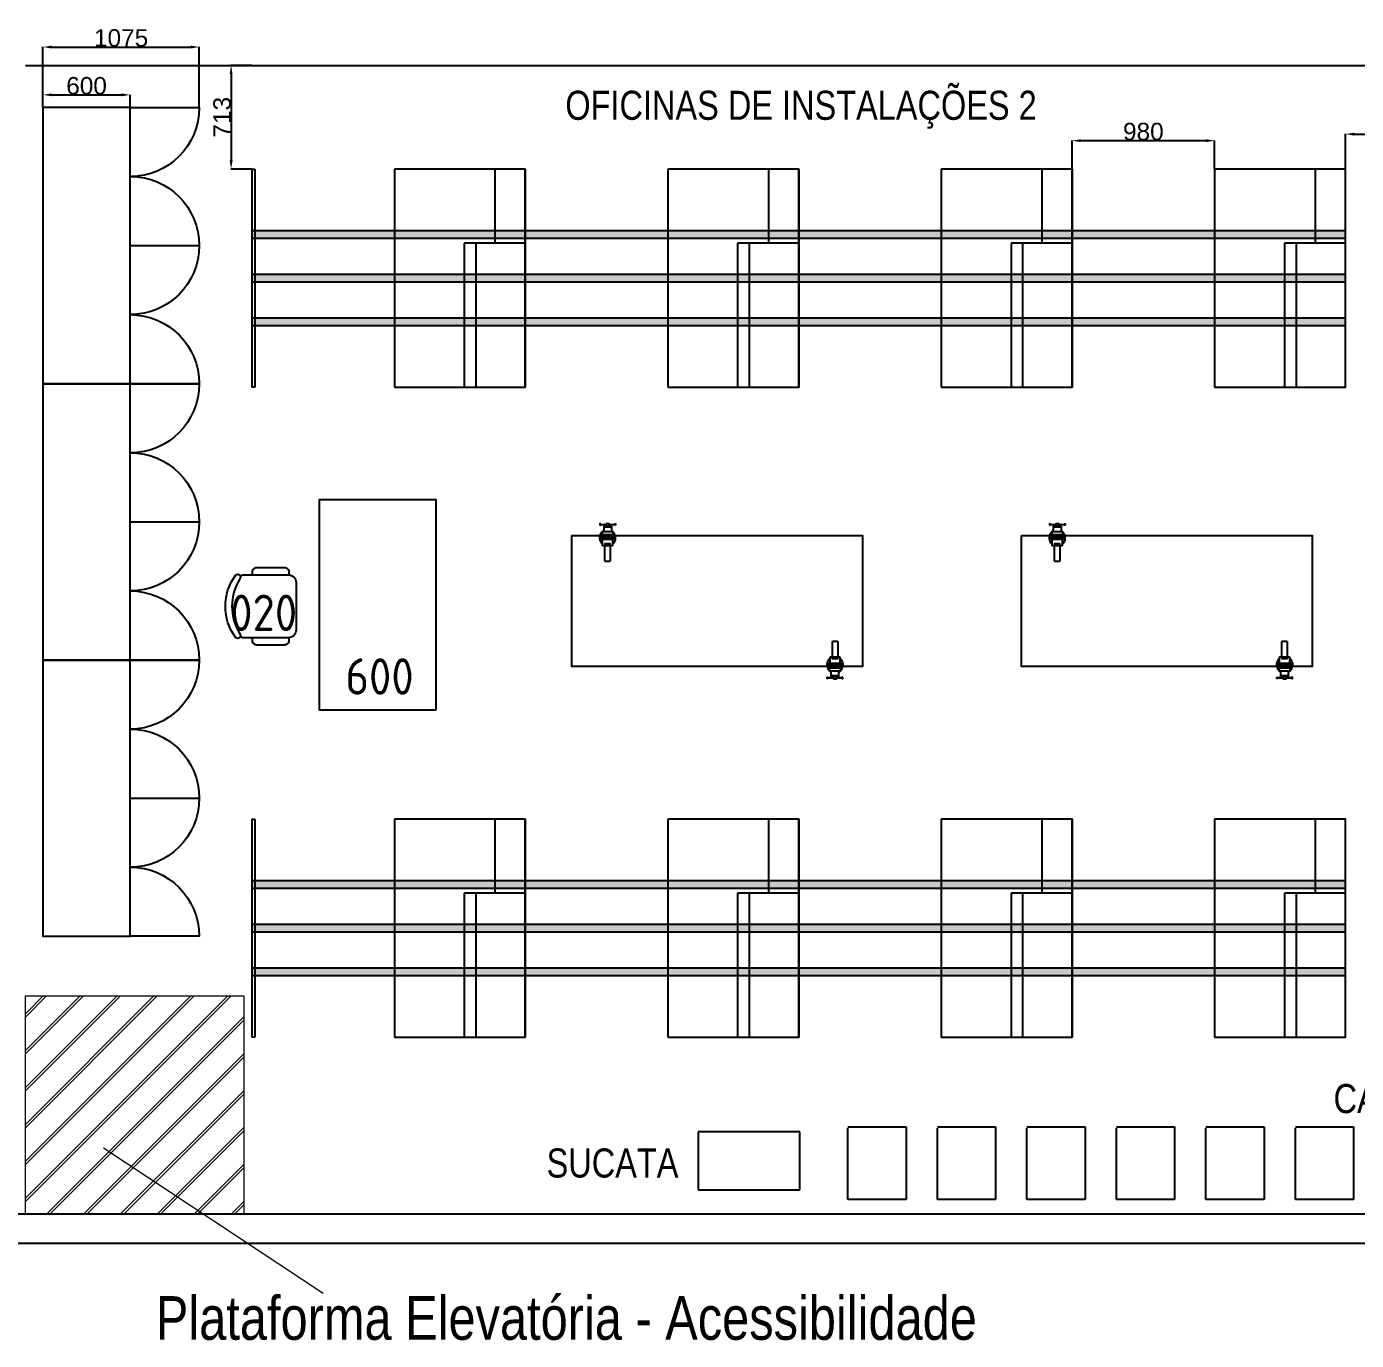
# Model space of a CAD drawing. Header units: millimetres. Extents: x 18768 to 1484868, y -11027 to 520152.
# Drawn here: x 1359111 to 1368256, y 208287 to 217322 of the extents above; entities that cross this region are included whole.
import ezdxf
from ezdxf.enums import TextEntityAlignment as Align

# ---------------------------------------------------------------- set-up
doc = ezdxf.new("R2010")
doc.units = ezdxf.units.MM
for name, color, linetype in [('4-MOBILIA', 4, 'Continuous'), ('A Construir', 1, 'Continuous'), ('L025-CONTORNO', 7, 'Continuous'), ('L025-TEXTO', 7, 'Continuous'), ('L035-ARRANJO-ADQUIRIR', 102, 'Continuous'), ('L035-TEXTO', 40, 'Continuous'), ('PAREDES', 7, 'Continuous')]:
    doc.layers.add(name, color=color, linetype=linetype)
doc.styles.add('ISO-CP--25', font='isocp.shx', dxfattribs={"height": 250})
doc.styles.get("Standard").update_dxf_attribs({"font": 'arial.ttf'})
doc.dimstyles.new('ISO-25', dxfattribs={"dimtxt": 2.5, "dimasz": 2.5, "dimexe": 1.25, "dimexo": 0.625, "dimtad": 1, "dimtxsty": 'Standard', "dimcen": 2.5, "dimadec": 0, "dimazin": 0, "dimtfac": 1, "dimtmove": 0, "dimatfit": 3, "dimfxl": 1, "dimarcsym": 0})

# ---------------------------------------------------------------- blocks, each defined once
blk = doc.blocks.new('*D293')
at = {"color": 0, "lineweight": -2, "transparency": 16777216}
for p, q in [((1366300.6, 216343.3), (1366300.6, 216539.2)), ((1367220.6, 216537.9), (1366360.6, 216537.9)), ((1367280.6, 216343.3), (1367280.6, 216539.2))]:
    blk.add_line(p, q, dxfattribs=at)
at = {"color": 0, "lineweight": 15, "transparency": 16777216}
for points in [[(1366360.6, 216547.9), (1366360.6, 216527.9), (1366300.6, 216537.9)], [(1367220.6, 216547.9), (1367220.6, 216527.9), (1367280.6, 216537.9)]]:
    blk.add_solid(points, dxfattribs=at)
at = {"layer": 'DEFPOINTS', "color": 0, "lineweight": 15, "transparency": 16777216}
for p in [(1366300.6, 216537.9), (1366300.6, 216342.7), (1367280.6, 216342.7)]:
    blk.add_point(p, dxfattribs=at)
at = {"color": 0, "transparency": 16777216, "insert": (1366790.6, 216599.8), "char_height": 120, "attachment_point": 5}
blk.add_mtext('980', dxfattribs=at)
blk = doc.blocks.new('*D291')
at = {"color": 0, "lineweight": -2, "transparency": 16777216}
for p, q in [((1360660, 217056), (1360516.5, 217056)), ((1360517.7, 216996), (1360517.7, 216402.7)), ((1360660, 216342.7), (1360516.5, 216342.7))]:
    blk.add_line(p, q, dxfattribs=at)
at = {"color": 0, "lineweight": 15, "transparency": 16777216}
for points in [[(1360507.7, 216996), (1360527.7, 216996), (1360517.7, 217056)], [(1360507.7, 216402.7), (1360527.7, 216402.7), (1360517.7, 216342.7)]]:
    blk.add_solid(points, dxfattribs=at)
at = {"layer": 'DEFPOINTS', "color": 0, "lineweight": 15, "transparency": 16777216}
for p in [(1360660.6, 217056), (1360517.7, 216342.7), (1360660.6, 216342.7)]:
    blk.add_point(p, dxfattribs=at)
at = {"color": 0, "transparency": 16777216, "insert": (1360455.8, 216699.3), "char_height": 120, "attachment_point": 5, "rotation": 90}
blk.add_mtext('713', dxfattribs=at)
blk = doc.blocks.new('*D294')
at = {"color": 0, "lineweight": -2, "transparency": 16777216}
for p, q in [((1368180.6, 216343.3), (1368180.6, 216584.1)), ((1368240.6, 216582.9), (1370176.7, 216582.9)), ((1370236.7, 216343.3), (1370236.7, 216584.1))]:
    blk.add_line(p, q, dxfattribs=at)
at = {"color": 0, "lineweight": 15, "transparency": 16777216}
for points in [[(1368240.6, 216592.9), (1368240.6, 216572.9), (1368180.6, 216582.9)], [(1370176.7, 216592.9), (1370176.7, 216572.9), (1370236.7, 216582.9)]]:
    blk.add_solid(points, dxfattribs=at)
at = {"layer": 'DEFPOINTS', "color": 0, "lineweight": 15, "transparency": 16777216}
for p in [(1370236.7, 216582.9), (1368180.6, 216342.7), (1370236.7, 216342.7)]:
    blk.add_point(p, dxfattribs=at)
at = {"color": 0, "transparency": 16777216, "insert": (1369208.7, 216644.8), "char_height": 120, "attachment_point": 5}
blk.add_mtext('2056', dxfattribs=at)
blk = doc.blocks.new('*U289')
for p, q in [((-200, 250), (200, 250)), ((-200, -250), (-200, 241.7)), ((200, 250), (200, -250)), ((200, -250), (-200, -250))]:
    blk.add_line(p, q)
blk = doc.blocks.new('*U290')
at = {"color": 0, "linetype": 'ByBlock', "lineweight": -2, "transparency": 16777216}
for p in [(-8000, 0), (-7384.6, 0), (-6769.2, 0), (-6153.8, 0), (-5538.5, 0), (-4923.1, 0), (-4307.7, 0), (-3692.3, 0), (-3076.9, 0), (-2461.5, 0), (-1846.2, 0), (-1230.8, 0), (-615.4, 0), (0, 0)]:
    blk.add_blockref('*U289', p, dxfattribs=at)
blk = doc.blocks.new('BL_SENAI_id9320210400')
at = {"layer": 'L035-ARRANJO-ADQUIRIR', "color": 0}
for points in [[(-689.7, 550.3, -0.290756), (-310.2, 550.3, 0.829608), (-283.9, 578.9, 0.333333), (-716.3, 578.9, 0.829608), (-690, 550.3)], [(-710.1, 549.8, 0.129448), (-717.1, 523.2), (-717.1, 218.5, 0.414214), (-663, 164.5), (-337.9, 164.5, 0.414214), (-283.9, 218.5), (-283.9, 524.9, 0.120944), (-290, 549.9)], [(-717.1, 464.5), (-737.1, 464.5, 0.414214), (-767.1, 434.5), (-767.1, 244.5, 0.414214), (-737.1, 214.5), (-716.9, 214.5)], [(-283.9, 214.5), (-263.9, 214.5, 0.414214), (-233.9, 244.5), (-233.9, 434.5, 0.414214), (-263.9, 464.5), (-283.9, 464.5)]]:
    blk.add_lwpolyline(points, format="xyb", dxfattribs=at)
at = {"layer": 'L025-TEXTO', "style": 'ISO-CP--25'}
blk.add_attdef('rmp_mt_codmaterial', (15, 15), '', height=40, dxfattribs=at)
at = {"layer": 'L025-TEXTO', "style": 'ISO-CP--25', "flags": 1}
for tag in ['rmp_mt_nomeunid', 'rmp_mt_potencia', 'rmp_mt_cod']:
    blk.add_attdef(tag, (15, 15), '', height=40, dxfattribs=at)
blk = doc.blocks.new('BL_SENAI_id9320220810')
at = {"layer": 'L025-CONTORNO', "color": 0}
blk.add_lwpolyline([(-688.2, 238.2), (111.8, 238.2), (111.8, 1688.2), (-688.2, 1688.2)], close=True, dxfattribs=at)
at = {"layer": 'L025-TEXTO', "style": 'ISO-CP--25'}
blk.add_attdef('rmp_mt_codmaterial', (15, 15), '', height=40, dxfattribs=at)
at = {"layer": 'L025-TEXTO', "style": 'ISO-CP--25', "flags": 1}
for tag in ['rmp_mt_nomeunid', 'rmp_mt_potencia', 'rmp_mt_cod']:
    blk.add_attdef(tag, (15, 15), '', height=40, dxfattribs=at)
blk = doc.blocks.new('*D300')
at = {"color": 0, "lineweight": -2, "transparency": 16777216}
for p, q in [((1359223.5, 216767), (1359223.5, 216854.3)), ((1359283.5, 216853.1), (1359763.5, 216853.1)), ((1359823.5, 216767), (1359823.5, 216854.3))]:
    blk.add_line(p, q, dxfattribs=at)
at = {"color": 0, "lineweight": 15, "transparency": 16777216}
for points in [[(1359283.5, 216863.1), (1359283.5, 216843.1), (1359223.5, 216853.1)], [(1359763.5, 216863.1), (1359763.5, 216843.1), (1359823.5, 216853.1)]]:
    blk.add_solid(points, dxfattribs=at)
at = {"layer": 'DEFPOINTS', "color": 0, "lineweight": 15, "transparency": 16777216}
for p in [(1359823.5, 216853.1), (1359223.5, 216766.3), (1359823.5, 216766.3)]:
    blk.add_point(p, dxfattribs=at)
at = {"color": 0, "transparency": 16777216, "insert": (1359523.5, 216915), "char_height": 120, "attachment_point": 5}
blk.add_mtext('600', dxfattribs=at)
blk = doc.blocks.new('*D301')
at = {"color": 0, "lineweight": -2, "transparency": 16777216}
for p, q in [((1359223.5, 216767), (1359223.5, 217183.1)), ((1359283.5, 217181.8), (1360238.5, 217181.8)), ((1360298.5, 216767), (1360298.5, 217183.1))]:
    blk.add_line(p, q, dxfattribs=at)
at = {"color": 0, "lineweight": 15, "transparency": 16777216}
for points in [[(1359283.5, 217191.8), (1359283.5, 217171.8), (1359223.5, 217181.8)], [(1360238.5, 217191.8), (1360238.5, 217171.8), (1360298.5, 217181.8)]]:
    blk.add_solid(points, dxfattribs=at)
at = {"layer": 'DEFPOINTS', "color": 0, "lineweight": 15, "transparency": 16777216}
for p in [(1360298.5, 217181.8), (1359223.5, 216766.3), (1360298.5, 216766.3)]:
    blk.add_point(p, dxfattribs=at)
at = {"color": 0, "transparency": 16777216, "insert": (1359761, 217243.7), "char_height": 120, "attachment_point": 5}
blk.add_mtext('1075', dxfattribs=at)

msp = doc.modelspace()

# ---------------------------------------------------------------- hatches: boundary and pattern name
at = {"true_color": 0xf4ee51}
h = msp.add_hatch(color=41, dxfattribs=at)
h.dxf.hatch_style = 1
h.paths.add_polyline_path([(1361640.638, 215917.654), (1360660.638, 215917.654), (1360660.638, 215867.654), (1361640.638, 215867.654)])
h.paths.add_polyline_path([(1362120.503, 215917.654), (1361640.638, 215917.654), (1361640.638, 215867.654), (1362120.503, 215867.654)])
h.paths.add_polyline_path([(1362200.257, 215917.654), (1362120.503, 215917.654), (1362120.503, 215867.654), (1362200.257, 215867.654)])
h.paths.add_polyline_path([(1362540.638, 215917.654), (1362200.257, 215917.654), (1362200.257, 215867.654), (1362540.638, 215867.654)])
h.paths.add_polyline_path([(1363520.638, 215917.654), (1362540.638, 215917.654), (1362540.638, 215867.654), (1363520.638, 215867.654)])
h.paths.add_polyline_path([(1364000.503, 215917.654), (1363520.638, 215917.654), (1363520.638, 215867.654), (1364000.503, 215867.654)])
h.paths.add_polyline_path([(1364080.257, 215917.654), (1364000.503, 215917.654), (1364000.503, 215867.654), (1364080.257, 215867.654)])
h.paths.add_polyline_path([(1364420.638, 215917.654), (1364080.257, 215917.654), (1364080.257, 215867.654), (1364420.638, 215867.654)])
h.paths.add_polyline_path([(1365400.638, 215917.654), (1364420.638, 215917.654), (1364420.638, 215867.654), (1365400.638, 215867.654)])
h.paths.add_polyline_path([(1366300.638, 215917.654), (1365400.638, 215917.654), (1365400.638, 215867.654), (1366300.638, 215867.654)])
h.paths.add_polyline_path([(1367280.638, 215917.654), (1366300.638, 215917.654), (1366300.638, 215867.654), (1367280.638, 215867.654)])
h.paths.add_polyline_path([(1367760.503, 215917.654), (1367280.638, 215917.654), (1367280.638, 215867.654), (1367760.503, 215867.654)])
h.paths.add_polyline_path([(1367840.257, 215917.654), (1367760.503, 215917.654), (1367760.503, 215867.654), (1367840.257, 215867.654)])
h.paths.add_polyline_path([(1368180.638, 215917.654), (1367840.257, 215917.654), (1367840.257, 215867.654), (1368180.638, 215867.654)])
h = msp.add_hatch(color=41, dxfattribs=at)
h.dxf.hatch_style = 1
h.paths.add_polyline_path([(1361640.637, 215617.654), (1360660.637, 215617.654), (1360660.637, 215567.654), (1361640.637, 215567.654)])
h.paths.add_polyline_path([(1362120.502, 215617.654), (1361640.637, 215617.654), (1361640.637, 215567.654), (1362120.502, 215567.654)])
h.paths.add_polyline_path([(1362200.257, 215617.654), (1362120.502, 215617.654), (1362120.502, 215567.654), (1362200.257, 215567.654)])
h.paths.add_polyline_path([(1362540.637, 215617.654), (1362200.257, 215617.654), (1362200.257, 215567.654), (1362540.637, 215567.654)])
h.paths.add_polyline_path([(1363520.637, 215617.654), (1362540.637, 215617.654), (1362540.637, 215567.654), (1363520.637, 215567.654)])
h.paths.add_polyline_path([(1364000.502, 215617.654), (1363520.637, 215617.654), (1363520.637, 215567.654), (1364000.502, 215567.654)])
h.paths.add_polyline_path([(1364080.257, 215617.654), (1364000.502, 215617.654), (1364000.502, 215567.654), (1364080.257, 215567.654)])
h.paths.add_polyline_path([(1364420.637, 215617.654), (1364080.257, 215617.654), (1364080.257, 215567.654), (1364420.637, 215567.654)])
h.paths.add_polyline_path([(1365400.637, 215617.654), (1364420.637, 215617.654), (1364420.637, 215567.654), (1365400.637, 215567.654)])
h.paths.add_polyline_path([(1366300.637, 215617.654), (1365400.637, 215617.654), (1365400.637, 215567.654), (1366300.637, 215567.654)])
h.paths.add_polyline_path([(1367280.637, 215617.654), (1366300.637, 215617.654), (1366300.637, 215567.654), (1367280.637, 215567.654)])
h.paths.add_polyline_path([(1367760.502, 215617.654), (1367280.637, 215617.654), (1367280.637, 215567.654), (1367760.502, 215567.654)])
h.paths.add_polyline_path([(1367840.257, 215617.654), (1367760.502, 215617.654), (1367760.502, 215567.654), (1367840.257, 215567.654)])
h.paths.add_polyline_path([(1368180.637, 215617.654), (1367840.257, 215617.654), (1367840.257, 215567.654), (1368180.637, 215567.654)])
h = msp.add_hatch(color=41, dxfattribs=at)
h.dxf.hatch_style = 1
h.paths.add_polyline_path([(1361640.638, 215317.654), (1360660.638, 215317.654), (1360660.638, 215267.654), (1361640.638, 215267.654)])
h.paths.add_polyline_path([(1362120.503, 215317.654), (1361640.638, 215317.654), (1361640.638, 215267.654), (1362120.503, 215267.654)])
h.paths.add_polyline_path([(1362200.257, 215317.654), (1362120.503, 215317.654), (1362120.503, 215267.654), (1362200.257, 215267.654)])
h.paths.add_polyline_path([(1362540.638, 215317.654), (1362200.257, 215317.654), (1362200.257, 215267.654), (1362540.638, 215267.654)])
h.paths.add_polyline_path([(1363520.638, 215317.654), (1362540.638, 215317.654), (1362540.638, 215267.654), (1363520.638, 215267.654)])
h.paths.add_polyline_path([(1364000.503, 215317.654), (1363520.638, 215317.654), (1363520.638, 215267.654), (1364000.503, 215267.654)])
h.paths.add_polyline_path([(1364080.257, 215317.654), (1364000.503, 215317.654), (1364000.503, 215267.654), (1364080.257, 215267.654)])
h.paths.add_polyline_path([(1364420.638, 215317.654), (1364080.257, 215317.654), (1364080.257, 215267.654), (1364420.638, 215267.654)])
h.paths.add_polyline_path([(1365400.638, 215317.654), (1364420.638, 215317.654), (1364420.638, 215267.654), (1365400.638, 215267.654)])
h.paths.add_polyline_path([(1366300.638, 215317.654), (1365400.638, 215317.654), (1365400.638, 215267.654), (1366300.638, 215267.654)])
h.paths.add_polyline_path([(1367280.638, 215317.654), (1366300.638, 215317.654), (1366300.638, 215267.654), (1367280.638, 215267.654)])
h.paths.add_polyline_path([(1367760.503, 215317.654), (1367280.638, 215317.654), (1367280.638, 215267.654), (1367760.503, 215267.654)])
h.paths.add_polyline_path([(1367840.257, 215317.654), (1367760.503, 215317.654), (1367760.503, 215267.654), (1367840.257, 215267.654)])
h.paths.add_polyline_path([(1368180.638, 215317.654), (1367840.257, 215317.654), (1367840.257, 215267.654), (1368180.638, 215267.654)])
h = msp.add_hatch(color=41, dxfattribs=at)
h.dxf.hatch_style = 1
h.paths.add_polyline_path([(1361640.638, 211446.876), (1360660.638, 211446.876), (1360660.638, 211396.876), (1361640.638, 211396.876)])
h.paths.add_polyline_path([(1362120.503, 211446.876), (1361640.638, 211446.876), (1361640.638, 211396.876), (1362120.503, 211396.876)])
h.paths.add_polyline_path([(1362200.257, 211446.876), (1362120.503, 211446.876), (1362120.503, 211396.876), (1362200.257, 211396.876)])
h.paths.add_polyline_path([(1362540.638, 211446.876), (1362200.257, 211446.876), (1362200.257, 211396.876), (1362540.638, 211396.876)])
h.paths.add_polyline_path([(1363520.638, 211446.876), (1362540.638, 211446.876), (1362540.638, 211396.876), (1363520.638, 211396.876)])
h.paths.add_polyline_path([(1364000.503, 211446.876), (1363520.638, 211446.876), (1363520.638, 211396.876), (1364000.503, 211396.876)])
h.paths.add_polyline_path([(1364080.257, 211446.876), (1364000.503, 211446.876), (1364000.503, 211396.876), (1364080.257, 211396.876)])
h.paths.add_polyline_path([(1364420.638, 211446.876), (1364080.257, 211446.876), (1364080.257, 211396.876), (1364420.638, 211396.876)])
h.paths.add_polyline_path([(1365400.638, 211446.876), (1364420.638, 211446.876), (1364420.638, 211396.876), (1365400.638, 211396.876)])
h.paths.add_polyline_path([(1366300.638, 211446.876), (1365400.638, 211446.876), (1365400.638, 211396.876), (1366300.638, 211396.876)])
h.paths.add_polyline_path([(1367280.638, 211446.876), (1366300.638, 211446.876), (1366300.638, 211396.876), (1367280.638, 211396.876)])
h.paths.add_polyline_path([(1367760.503, 211446.876), (1367280.638, 211446.876), (1367280.638, 211396.876), (1367760.503, 211396.876)])
h.paths.add_polyline_path([(1367840.257, 211446.876), (1367760.503, 211446.876), (1367760.503, 211396.876), (1367840.257, 211396.876)])
h.paths.add_polyline_path([(1368180.638, 211446.876), (1367840.257, 211446.876), (1367840.257, 211396.876), (1368180.638, 211396.876)])
h = msp.add_hatch(color=41, dxfattribs=at)
h.dxf.hatch_style = 1
h.paths.add_polyline_path([(1361640.637, 211146.876), (1360660.637, 211146.876), (1360660.637, 211096.876), (1361640.637, 211096.876)])
h.paths.add_polyline_path([(1362120.502, 211146.876), (1361640.637, 211146.876), (1361640.637, 211096.876), (1362120.502, 211096.876)])
h.paths.add_polyline_path([(1362200.257, 211146.876), (1362120.502, 211146.876), (1362120.502, 211096.876), (1362200.257, 211096.876)])
h.paths.add_polyline_path([(1362540.637, 211146.876), (1362200.257, 211146.876), (1362200.257, 211096.876), (1362540.637, 211096.876)])
h.paths.add_polyline_path([(1363520.637, 211146.876), (1362540.637, 211146.876), (1362540.637, 211096.876), (1363520.637, 211096.876)])
h.paths.add_polyline_path([(1364000.502, 211146.876), (1363520.637, 211146.876), (1363520.637, 211096.876), (1364000.502, 211096.876)])
h.paths.add_polyline_path([(1364080.257, 211146.876), (1364000.502, 211146.876), (1364000.502, 211096.876), (1364080.257, 211096.876)])
h.paths.add_polyline_path([(1364420.637, 211146.876), (1364080.257, 211146.876), (1364080.257, 211096.876), (1364420.637, 211096.876)])
h.paths.add_polyline_path([(1365400.637, 211146.876), (1364420.637, 211146.876), (1364420.637, 211096.876), (1365400.637, 211096.876)])
h.paths.add_polyline_path([(1366300.637, 211146.876), (1365400.637, 211146.876), (1365400.637, 211096.876), (1366300.637, 211096.876)])
h.paths.add_polyline_path([(1367280.637, 211146.876), (1366300.637, 211146.876), (1366300.637, 211096.876), (1367280.637, 211096.876)])
h.paths.add_polyline_path([(1367760.502, 211146.876), (1367280.637, 211146.876), (1367280.637, 211096.876), (1367760.502, 211096.876)])
h.paths.add_polyline_path([(1367840.257, 211146.876), (1367760.502, 211146.876), (1367760.502, 211096.876), (1367840.257, 211096.876)])
h.paths.add_polyline_path([(1368180.637, 211146.876), (1367840.257, 211146.876), (1367840.257, 211096.876), (1368180.637, 211096.876)])
h = msp.add_hatch(color=41, dxfattribs=at)
h.dxf.hatch_style = 1
h.paths.add_polyline_path([(1361640.638, 210846.876), (1360660.638, 210846.876), (1360660.638, 210796.876), (1361640.638, 210796.876)])
h.paths.add_polyline_path([(1362120.503, 210846.876), (1361640.638, 210846.876), (1361640.638, 210796.876), (1362120.503, 210796.876)])
h.paths.add_polyline_path([(1362200.257, 210846.876), (1362120.503, 210846.876), (1362120.503, 210796.876), (1362200.257, 210796.876)])
h.paths.add_polyline_path([(1362540.638, 210846.876), (1362200.257, 210846.876), (1362200.257, 210796.876), (1362540.638, 210796.876)])
h.paths.add_polyline_path([(1363520.638, 210846.876), (1362540.638, 210846.876), (1362540.638, 210796.876), (1363520.638, 210796.876)])
h.paths.add_polyline_path([(1364000.503, 210846.876), (1363520.638, 210846.876), (1363520.638, 210796.876), (1364000.503, 210796.876)])
h.paths.add_polyline_path([(1364080.257, 210846.876), (1364000.503, 210846.876), (1364000.503, 210796.876), (1364080.257, 210796.876)])
h.paths.add_polyline_path([(1364420.638, 210846.876), (1364080.257, 210846.876), (1364080.257, 210796.876), (1364420.638, 210796.876)])
h.paths.add_polyline_path([(1365400.638, 210846.876), (1364420.638, 210846.876), (1364420.638, 210796.876), (1365400.638, 210796.876)])
h.paths.add_polyline_path([(1366300.638, 210846.876), (1365400.638, 210846.876), (1365400.638, 210796.876), (1366300.638, 210796.876)])
h.paths.add_polyline_path([(1367280.638, 210846.876), (1366300.638, 210846.876), (1366300.638, 210796.876), (1367280.638, 210796.876)])
h.paths.add_polyline_path([(1367760.503, 210846.876), (1367280.638, 210846.876), (1367280.638, 210796.876), (1367760.503, 210796.876)])
h.paths.add_polyline_path([(1367840.257, 210846.876), (1367760.503, 210846.876), (1367760.503, 210796.876), (1367840.257, 210796.876)])
h.paths.add_polyline_path([(1368180.638, 210846.876), (1367840.257, 210846.876), (1367840.257, 210796.876), (1368180.638, 210796.876)])
at = {"layer": 'A Construir', "linetype": 'ByBlock', "lineweight": 15}
h = msp.add_hatch(dxfattribs=at)
h.set_pattern_fill('JIS_LC_8A', color=0, scale=23)
h.set_pattern_definition([(45, (0, 60611.4), (-126.854957, 126.854957), []), (45, (23, 60611.4), (-126.854957, 126.854957), [])])
h.paths.add_polyline_path([(1359104.046, 209155.995), (1360604.046, 209155.995), (1360604.046, 210655.995), (1359104.046, 210655.995)])

# ---------------------------------------------------------------- linework, layer by layer
for p, q in [((1360660.637, 216342.654), (1360680.637, 216342.654)), ((1360680.637, 216342.654), (1360680.637, 214842.654)), ((1361640.637, 216342.654), (1361640.637, 214842.654)), ((1362331.948, 216342.654), (1362331.948, 215833.154)), ((1363520.637, 216342.654), (1363520.637, 214842.654)), ((1364211.948, 216342.654), (1364211.948, 215833.154)), ((1365400.637, 216342.654), (1365400.637, 214842.654)), ((1366091.948, 216342.654), (1366091.948, 215833.154)), ((1367280.637, 216342.654), (1367280.637, 214842.654)), ((1367971.948, 216342.654), (1367971.948, 215833.154)), ((1368180.637, 215917.654), (1360660.637, 215917.654)), ((1360660.637, 215917.654), (1360660.637, 215867.654)), ((1368180.637, 215867.654), (1368180.637, 215917.654)), ((1360660.637, 215867.654), (1368180.637, 215867.654)), ((1362540.637, 215833.154), (1362120.502, 215833.154)), ((1362120.502, 215833.154), (1362120.502, 214842.654)), ((1362200.257, 215833.154), (1362200.257, 214842.654)), ((1364420.637, 215833.154), (1364000.502, 215833.154)), ((1364000.502, 215833.154), (1364000.502, 214842.654)), ((1364080.257, 215833.154), (1364080.257, 214842.654)), ((1366300.637, 215833.154), (1365880.502, 215833.154)), ((1365880.502, 215833.154), (1365880.502, 214842.654)), ((1365960.257, 215833.154), (1365960.257, 214842.654)), ((1368180.637, 215833.154), (1367760.502, 215833.154)), ((1367760.502, 215833.154), (1367760.502, 214842.654)), ((1367840.257, 215833.154), (1367840.257, 214842.654)), ((1368180.637, 215617.654), (1360660.637, 215617.654)), ((1360660.637, 215617.654), (1360660.637, 215567.654)), ((1360660.637, 215567.654), (1368180.637, 215567.654)), ((1368180.637, 215567.654), (1368180.637, 215617.654)), ((1368180.637, 215317.654), (1360660.637, 215317.654)), ((1360660.637, 215317.654), (1360660.637, 215267.654)), ((1360660.637, 215267.654), (1368180.637, 215267.654)), ((1368180.637, 215267.654), (1368180.637, 215317.654)), ((1360680.637, 214842.654), (1360660.637, 214842.654)), ((1360660.637, 211871.876), (1360680.637, 211871.876)), ((1360680.637, 211871.876), (1360680.637, 210371.876)), ((1361640.637, 211871.876), (1361640.637, 210371.876)), ((1362331.948, 211871.876), (1362331.948, 211362.376)), ((1363520.637, 211871.876), (1363520.637, 210371.876)), ((1364211.948, 211871.876), (1364211.948, 211362.376)), ((1365400.637, 211871.876), (1365400.637, 210371.876)), ((1366091.948, 211871.876), (1366091.948, 211362.376)), ((1367280.637, 211871.876), (1367280.637, 210371.876)), ((1367971.948, 211871.876), (1367971.948, 211362.376)), ((1368180.637, 211446.876), (1360660.637, 211446.876)), ((1360660.637, 211446.876), (1360660.637, 211396.876)), ((1368180.637, 211396.876), (1368180.637, 211446.876)), ((1360660.637, 211396.876), (1368180.637, 211396.876)), ((1362540.637, 211362.376), (1362120.502, 211362.376)), ((1362120.502, 211362.376), (1362120.502, 210371.876)), ((1362200.257, 211362.376), (1362200.257, 210371.876)), ((1364420.637, 211362.376), (1364000.502, 211362.376)), ((1364000.502, 211362.376), (1364000.502, 210371.876)), ((1364080.257, 211362.376), (1364080.257, 210371.876)), ((1366300.637, 211362.376), (1365880.502, 211362.376)), ((1365880.502, 211362.376), (1365880.502, 210371.876)), ((1365960.257, 211362.376), (1365960.257, 210371.876)), ((1368180.637, 211362.376), (1367760.502, 211362.376)), ((1367760.502, 211362.376), (1367760.502, 210371.876)), ((1367840.257, 211362.376), (1367840.257, 210371.876)), ((1368180.637, 211146.876), (1360660.637, 211146.876)), ((1360660.637, 211146.876), (1360660.637, 211096.876)), ((1368180.637, 211096.876), (1368180.637, 211146.876)), ((1360660.637, 211096.876), (1368180.637, 211096.876)), ((1368180.637, 210846.876), (1360660.637, 210846.876)), ((1360660.637, 210846.876), (1360660.637, 210796.876)), ((1360660.637, 210796.876), (1368180.637, 210796.876)), ((1368180.637, 210796.876), (1368180.637, 210846.876)), ((1360680.637, 210371.876), (1360660.637, 210371.876)), ((1364429.326, 209721.511), (1363729.326, 209721.511)), ((1363729.326, 209721.511), (1363729.326, 209321.511)), ((1364429.326, 209321.511), (1364429.326, 209721.511)), ((1363729.326, 209321.511), (1364429.326, 209321.511))]:
    msp.add_line(p, q)
at = {"color": 2}
for p, q in [((1359823.457, 215816.327), (1360298.457, 215816.327)), ((1359823.457, 213916.327), (1360298.457, 213916.327)), ((1359823.457, 212016.327), (1360298.457, 212016.327))]:
    msp.add_line(p, q, dxfattribs=at)
for points in [[(1359223.457, 216766.327), (1359223.457, 214866.327), (1359823.457, 214866.327), (1359823.457, 216766.327)], [(1359223.457, 214866.327), (1359223.457, 212966.327), (1359823.457, 212966.327), (1359823.457, 214866.327)], [(1359223.457, 212966.327), (1359223.457, 211066.327), (1359823.457, 211066.327), (1359823.457, 212966.327)]]:
    msp.add_lwpolyline(points, close=True)
for points in [[(1359823.457, 216766.327), (1360298.457, 216766.327, -0.41421356), (1359823.457, 216291.327, -0.41421356), (1360298.457, 215816.327, -0.41421356), (1359823.457, 215341.327, -0.41421356), (1360298.457, 214866.327), (1359823.457, 214866.327)], [(1359823.457, 214866.327), (1360298.457, 214866.327, -0.41421356), (1359823.457, 214391.327, -0.41421356), (1360298.457, 213916.327, -0.41421356), (1359823.457, 213441.327, -0.41421356), (1360298.457, 212966.327), (1359823.457, 212966.327)], [(1359823.457, 212966.327), (1360298.457, 212966.327, -0.41421356), (1359823.457, 212491.327, -0.41421356), (1360298.457, 212016.327, -0.41421356), (1359823.457, 211541.327, -0.41421356), (1360298.457, 211066.327), (1359823.457, 211066.327)]]:
    msp.add_lwpolyline(points, format="xyb", dxfattribs=at)
for points in [[(1360660.637, 216342.654), (1360660.637, 214842.654)], [(1362540.637, 214842.654), (1362540.637, 216342.654), (1361640.637, 216342.654)], [(1362540.637, 216342.654), (1362540.637, 214842.654)], [(1364420.637, 214842.654), (1364420.637, 216342.654), (1363520.637, 216342.654)], [(1364420.637, 216342.654), (1364420.637, 214842.654)], [(1366300.637, 214842.654), (1366300.637, 216342.654), (1365400.637, 216342.654)], [(1366300.637, 216342.654), (1366300.637, 214842.654)], [(1368180.637, 214842.654), (1368180.637, 216342.654), (1367280.637, 216342.654)], [(1361640.637, 214842.654), (1362540.637, 214842.654), (1362540.637, 215867.654)], [(1363520.637, 214842.654), (1364420.637, 214842.654), (1364420.637, 215867.654)], [(1365400.637, 214842.654), (1366300.637, 214842.654), (1366300.637, 215867.654)], [(1367280.637, 214842.654), (1368180.637, 214842.654), (1368180.637, 215867.654)], [(1360660.637, 211871.876), (1360660.637, 210371.876)], [(1362540.637, 210371.876), (1362540.637, 211871.876), (1361640.637, 211871.876)], [(1362540.637, 211871.876), (1362540.637, 210371.876)], [(1364420.637, 210371.876), (1364420.637, 211871.876), (1363520.637, 211871.876)], [(1364420.637, 211871.876), (1364420.637, 210371.876)], [(1366300.637, 210371.876), (1366300.637, 211871.876), (1365400.637, 211871.876)], [(1366300.637, 211871.876), (1366300.637, 210371.876)], [(1368180.637, 210371.876), (1368180.637, 211871.876), (1367280.637, 211871.876)], [(1361640.637, 210371.876), (1362540.637, 210371.876), (1362540.637, 211396.876)], [(1363520.637, 210371.876), (1364420.637, 210371.876), (1364420.637, 211396.876)], [(1365400.637, 210371.876), (1366300.637, 210371.876), (1366300.637, 211396.876)], [(1367280.637, 210371.876), (1368180.637, 210371.876), (1368180.637, 211396.876)]]:
    msp.add_lwpolyline(points)
at = {"layer": 'A Construir'}
msp.add_line((1359104.046, 217055.995), (1379313.298, 217055.995), dxfattribs=at)
at = {"layer": 'A Construir', "linetype": 'ByBlock', "lineweight": 15}
msp.add_line((1359640, 209611.395), (1361150, 208611.395), dxfattribs=at)
msp.add_lwpolyline([(1359104.046, 210655.995), (1360604.046, 210655.995), (1360604.046, 209155.995), (1359104.046, 209155.995), (1359104.046, 210655.995)], dxfattribs=at)
at = {"layer": 'L035-ARRANJO-ADQUIRIR'}
for p, q in [((1363068.222, 213824.733), (1363068.222, 213830.585)), ((1363144.22, 213824.733), (1363068.222, 213824.733)), ((1363068.222, 213818.008), (1363068.222, 213812.156)), ((1363144.22, 213818.008), (1363068.222, 213818.008)), ((1363076.424, 213830.585), (1363144.22, 213830.585)), ((1363076.424, 213812.156), (1363144.22, 213812.156)), ((1363079.583, 213886.622), (1363132.859, 213886.622)), ((1363079.583, 213886.622), (1363079.583, 213859.483)), ((1363079.583, 213882.204), (1363132.859, 213882.204)), ((1363121.386, 213848.123), (1363091.056, 213848.123)), ((1363132.859, 213886.622), (1363132.859, 213859.483)), ((1363144.22, 213830.585), (1363144.22, 213824.733)), ((1363144.22, 213812.156), (1363144.22, 213818.008)), ((1366160.074, 213824.733), (1366160.074, 213830.585)), ((1366236.072, 213824.733), (1366160.074, 213824.733)), ((1366160.074, 213818.008), (1366160.074, 213812.156)), ((1366236.072, 213818.008), (1366160.074, 213818.008)), ((1366168.277, 213830.585), (1366236.072, 213830.585)), ((1366168.277, 213812.156), (1366236.072, 213812.156)), ((1366171.435, 213886.622), (1366224.711, 213886.622)), ((1366171.435, 213886.622), (1366171.435, 213859.483)), ((1366171.435, 213882.204), (1366224.711, 213882.204)), ((1366213.238, 213848.123), (1366182.908, 213848.123)), ((1366224.711, 213886.622), (1366224.711, 213859.483)), ((1366236.072, 213830.585), (1366236.072, 213824.733)), ((1366236.072, 213812.156), (1366236.072, 213818.008)), ((1363071.931, 213751.145), (1363071.931, 213792.03)), ((1363140.512, 213751.145), (1363071.931, 213751.145)), ((1363087.891, 213646.437), (1363087.891, 213751.145)), ((1363124.552, 213751.145), (1363124.552, 213646.437)), ((1363140.512, 213792.03), (1363140.512, 213751.145)), ((1366163.783, 213751.145), (1366163.783, 213792.03)), ((1366232.364, 213751.145), (1366163.783, 213751.145)), ((1366179.743, 213646.437), (1366179.743, 213751.145)), ((1366216.404, 213751.145), (1366216.404, 213646.437)), ((1366232.364, 213792.03), (1366232.364, 213751.145)), ((1363087.891, 213646.437), (1363124.552, 213646.437)), ((1366179.743, 213646.437), (1366216.404, 213646.437)), ((1364688.501, 213093.813), (1364651.84, 213093.813)), ((1364651.84, 212989.105), (1364651.84, 213093.813)), ((1364688.501, 213093.813), (1364688.501, 212989.105)), ((1367780.353, 213093.813), (1367743.692, 213093.813)), ((1367743.692, 212989.105), (1367743.692, 213093.813)), ((1367780.353, 213093.813), (1367780.353, 212989.105)), ((1364635.88, 212948.221), (1364635.88, 212989.105)), ((1364635.88, 212989.105), (1364704.461, 212989.105)), ((1364704.461, 212989.105), (1364704.461, 212948.221)), ((1367727.732, 212948.221), (1367727.732, 212989.105)), ((1367727.732, 212989.105), (1367796.313, 212989.105)), ((1367796.313, 212989.105), (1367796.313, 212948.221)), ((1364632.172, 212928.094), (1364632.172, 212922.242)), ((1364632.172, 212922.242), (1364708.169, 212922.242)), ((1364632.172, 212909.665), (1364632.172, 212915.517)), ((1364632.172, 212915.517), (1364708.169, 212915.517)), ((1364699.967, 212909.665), (1364632.172, 212909.665)), ((1364655.006, 212892.127), (1364685.335, 212892.127)), ((1364708.169, 212922.242), (1364708.169, 212928.094)), ((1364708.169, 212915.517), (1364708.169, 212909.665)), ((1367724.024, 212928.094), (1367724.024, 212922.242)), ((1367724.024, 212922.242), (1367800.021, 212922.242)), ((1367724.024, 212909.665), (1367724.024, 212915.517)), ((1367724.024, 212915.517), (1367800.021, 212915.517)), ((1367791.819, 212909.665), (1367724.024, 212909.665)), ((1367746.858, 212892.127), (1367777.187, 212892.127)), ((1367800.021, 212922.242), (1367800.021, 212928.094)), ((1367800.021, 212915.517), (1367800.021, 212909.665)), ((1364643.532, 212853.628), (1364643.532, 212880.767)), ((1364696.809, 212858.046), (1364643.532, 212858.046)), ((1364696.809, 212853.628), (1364643.532, 212853.628)), ((1364696.809, 212853.628), (1364696.809, 212880.767)), ((1367735.384, 212853.628), (1367735.384, 212880.767)), ((1367788.661, 212858.046), (1367735.384, 212858.046)), ((1367788.661, 212853.628), (1367735.384, 212853.628)), ((1367788.661, 212853.628), (1367788.661, 212880.767))]:
    msp.add_line(p, q, dxfattribs=at)
for points in [[(1363052.562, 213892.621), (1363056.676, 213892.621), (1363056.676, 213902.012), (1363052.562, 213902.012)], [(1363114.229, 213886.622), (1363098.432, 213886.622), (1363098.432, 213905.24), (1363114.229, 213905.24)], [(1363160.099, 213892.621), (1363155.985, 213892.621), (1363155.985, 213902.012), (1363160.099, 213902.012)], [(1366144.414, 213892.621), (1366148.528, 213892.621), (1366148.528, 213902.012), (1366144.414, 213902.012)], [(1366206.081, 213886.622), (1366190.285, 213886.622), (1366190.285, 213905.24), (1366206.081, 213905.24)], [(1366251.951, 213892.621), (1366247.837, 213892.621), (1366247.837, 213902.012), (1366251.951, 213902.012)], [(1362859.965, 213822.606), (1364859.965, 213822.606), (1364859.965, 212922.606), (1362859.965, 212922.606)], [(1363068.222, 213848.123), (1363068.222, 213830.585), (1363144.22, 213830.585), (1363144.22, 213848.123)], [(1363068.222, 213794.618), (1363068.222, 213812.156), (1363144.22, 213812.156), (1363144.22, 213794.618)], [(1365951.817, 213822.606), (1367951.817, 213822.606), (1367951.817, 212922.606), (1365951.817, 212922.606)], [(1366160.074, 213848.123), (1366160.074, 213830.585), (1366236.072, 213830.585), (1366236.072, 213848.123)], [(1366160.074, 213794.618), (1366160.074, 213812.156), (1366236.072, 213812.156), (1366236.072, 213794.618)], [(1363122.4, 213751.145), (1363090.042, 213751.145), (1363090.042, 213766.806), (1363122.4, 213766.806)], [(1366214.252, 213751.145), (1366181.895, 213751.145), (1366181.895, 213766.806), (1366214.252, 213766.806)], [(1364653.992, 212989.105), (1364686.349, 212989.105), (1364686.349, 212973.445), (1364653.992, 212973.445)], [(1367745.844, 212989.105), (1367778.201, 212989.105), (1367778.201, 212973.445), (1367745.844, 212973.445)], [(1364708.169, 212945.632), (1364708.169, 212928.094), (1364632.172, 212928.094), (1364632.172, 212945.632)], [(1364708.169, 212892.127), (1364708.169, 212909.665), (1364632.172, 212909.665), (1364632.172, 212892.127)], [(1367800.021, 212945.632), (1367800.021, 212928.094), (1367724.024, 212928.094), (1367724.024, 212945.632)], [(1367800.021, 212892.127), (1367800.021, 212909.665), (1367724.024, 212909.665), (1367724.024, 212892.127)], [(1364616.292, 212847.63), (1364620.406, 212847.63), (1364620.406, 212838.238), (1364616.292, 212838.238)], [(1364662.163, 212853.628), (1364677.959, 212853.628), (1364677.959, 212835.01), (1364662.163, 212835.01)], [(1364723.829, 212847.63), (1364719.716, 212847.63), (1364719.716, 212838.238), (1364723.829, 212838.238)], [(1367708.144, 212847.63), (1367712.258, 212847.63), (1367712.258, 212838.238), (1367708.144, 212838.238)], [(1367754.015, 212853.628), (1367769.811, 212853.628), (1367769.811, 212835.01), (1367754.015, 212835.01)], [(1367815.681, 212847.63), (1367811.568, 212847.63), (1367811.568, 212838.238), (1367815.681, 212838.238)]]:
    msp.add_lwpolyline(points, close=True, dxfattribs=at)
for points in [[(1363098.432, 213895.262), (1363056.676, 213895.262), (1363056.676, 213899.371), (1363098.432, 213899.371)], [(1363114.229, 213899.371), (1363155.985, 213899.371), (1363155.985, 213895.262), (1363114.229, 213895.262)], [(1366190.285, 213895.262), (1366148.528, 213895.262), (1366148.528, 213899.371), (1366190.285, 213899.371)], [(1366206.081, 213899.371), (1366247.837, 213899.371), (1366247.837, 213895.262), (1366206.081, 213895.262)], [(1364662.163, 212840.88), (1364620.406, 212840.88), (1364620.406, 212844.988), (1364662.163, 212844.988)], [(1364677.959, 212844.988), (1364719.716, 212844.988), (1364719.716, 212840.88), (1364677.959, 212840.88)], [(1367754.015, 212840.88), (1367712.258, 212840.88), (1367712.258, 212844.988), (1367754.015, 212844.988)], [(1367769.811, 212844.988), (1367811.568, 212844.988), (1367811.568, 212840.88), (1367769.811, 212840.88)]]:
    msp.add_lwpolyline(points, dxfattribs=at)
for centre in [(1363059.573, 213805.369), (1363152.87, 213805.369), (1366151.425, 213805.369), (1366244.722, 213805.369), (1364623.522, 212934.881), (1364716.819, 212934.881), (1367715.374, 212934.881), (1367808.671, 212934.881)]:
    msp.add_circle(centre, 4.459, dxfattribs=at)
for centre, radius, start, end in [((1363106.221, 213806.682), 55.537, 131.738552, 231.8706706), ((1363068.222, 213859.483), 11.36, 270, 0), ((1363144.22, 213859.483), 11.36, 180, 270), ((1363106.221, 213806.682), 55.537, 308.1293294, 48.261448), ((1366198.073, 213806.682), 55.537, 131.738552, 231.8706706), ((1366160.074, 213859.483), 11.36, 270, 0), ((1366236.072, 213859.483), 11.36, 180, 270), ((1366198.073, 213806.682), 55.537, 308.1293294, 48.261448), ((1363069.342, 213792.03), 2.588, 0, 90), ((1363143.1, 213792.03), 2.588, 90, 180), ((1366161.194, 213792.03), 2.588, 0, 90), ((1366234.952, 213792.03), 2.588, 90, 180), ((1364670.17, 212933.568), 55.537, 128.1293294, 228.261448), ((1364670.17, 212933.568), 55.537, 311.738552, 51.8706706), ((1367762.022, 212933.568), 55.537, 128.1293294, 228.261448), ((1367762.022, 212933.568), 55.537, 311.738552, 51.8706706), ((1364632.172, 212880.767), 11.36, 0, 90), ((1364633.292, 212948.221), 2.588, 270, 0), ((1364708.169, 212880.767), 11.36, 90, 180), ((1364707.049, 212948.221), 2.588, 180, 270), ((1367724.024, 212880.767), 11.36, 0, 90), ((1367725.144, 212948.221), 2.588, 270, 0), ((1367800.021, 212880.767), 11.36, 90, 180), ((1367798.901, 212948.221), 2.588, 180, 270)]:
    msp.add_arc(centre, radius, start, end, dxfattribs=at)
at = {"layer": 'PAREDES'}
for p, q in [((1381813.298, 209155.995), (1346519.298, 209155.995)), ((1346519.298, 208955.995), (1381813.298, 208955.995)), ((1346519.298, 208955.995), (1381813.298, 208955.995))]:
    msp.add_line(p, q, dxfattribs=at)

# ---------------------------------------------------------------- block references
msp.add_blockref('*U290', (1372958.93, 209505.994))
at = {"layer": 'L035-ARRANJO-ADQUIRIR'}
ref = msp.add_blockref('BL_SENAI_id9320220810', (1361237.84, 212382.899), dxfattribs=dict(at, xscale=-1))
ref.add_attrib('rmp_mt_codmaterial', '009', dxfattribs={"layer": 'L025-TEXTO', "height": 250, "rotation": 180, "style": 'ISO-CP--25'}).set_placement((1361536.795, 212978.076), align=Align.CENTER)
ref = msp.add_blockref('BL_SENAI_id9320210400', (1361128.937, 212835.419), dxfattribs=dict(at, xscale=-1, rotation=90))
ref.add_attrib('rmp_mt_codmaterial', '020', dxfattribs={"layer": 'L025-TEXTO', "height": 250, "style": 'ISO-CP--25'}).set_placement((1360741.374, 213290.849), align=Align.MIDDLE)

# ---------------------------------------------------------------- texts
at = {"layer": '4-MOBILIA', "width": 0.8}
for s, p in [('OFICINAS DE INSTALAÇÕES 2', (1362815.798, 216681.367)), ('CARRINHO COM MOTORES', (1368098.403, 209850.253)), ('SUCATA', (1362686.958, 209407.322))]:
    msp.add_text(s, height=200, dxfattribs=at).set_placement(p)
at = {"layer": 'L035-TEXTO', "width": 0.8}
msp.add_text('Plataforma Elevatória - Acessibilidade', height=300, dxfattribs=at).set_placement((1360000, 208291.395))

# ---------------------------------------------------------------- dimensions: what is measured, and where the dimension line sits
at = {"color": 4}
for base, p2, picture, middle in [((1360298.457, 217181.817), (1360298.457, 216766.327), '*D301', (1359760.957, 217181.817)), ((1359823.457, 216853.086), (1359823.457, 216766.327), '*D300', (1359523.457, 216853.086))]:
    dim = msp.add_linear_dim(base=base, p1=(1359223.457, 216766.327), p2=p2, dimstyle='ISO-25', override={"dimtxt": 120, "dimasz": 60, "dimdec": 0}, dxfattribs=at)
    dim.commit()
    dim.dimension.update_dxf_attribs({"geometry": picture, "text_midpoint": middle, "dimtype": 160})
dim = msp.add_linear_dim(base=(1360517.73, 216342.654), p1=(1360660.637, 217055.995), p2=(1360660.637, 216342.654), angle=90, dimstyle='ISO-25', override={"dimtxt": 120, "dimasz": 60, "dimdec": 0}, dxfattribs=at)
dim.commit()
dim.dimension.update_dxf_attribs({"geometry": '*D291', "text_midpoint": (1360455.795, 216699.324)})
for base, p1, p2, picture, middle in [((1370236.706, 216582.864), (1368180.637, 216342.654), (1370236.706, 216342.654), '*D294', (1369208.672, 216644.758)), ((1366300.637, 216537.901), (1367280.637, 216342.654), (1366300.637, 216342.654), '*D293', (1366790.637, 216599.795))]:
    dim = msp.add_linear_dim(base=base, p1=p1, p2=p2, dimstyle='ISO-25', override={"dimtxt": 120, "dimasz": 60, "dimdec": 0}, dxfattribs=at)
    dim.commit()
    dim.dimension.update_dxf_attribs({"geometry": picture, "text_midpoint": middle})

doc.saveas('drawing.dxf')
